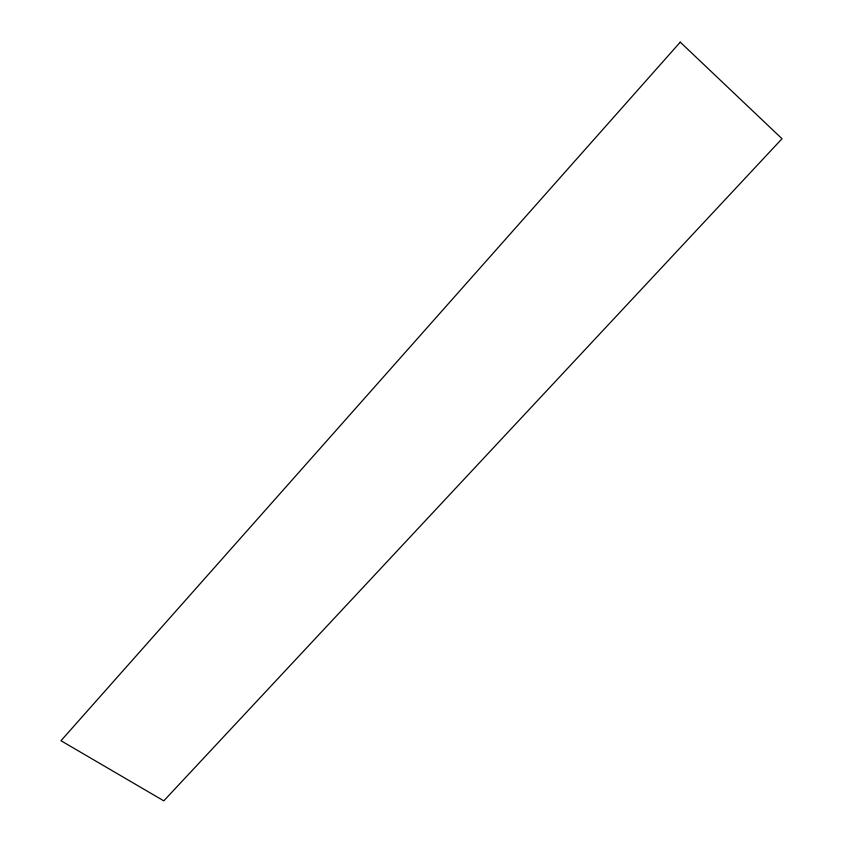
<?xml version="1.0" encoding="UTF-8"?>
<svg xmlns="http://www.w3.org/2000/svg" width="843" height="843" viewBox="0 0 843 843"><rect width="100%" height="100%" fill="white"/><g stroke="black" fill="none" stroke-linecap="round" stroke-linejoin="round"><path stroke-width="1.26" d="M680.259 42.15L60.981 740.723L163.795 800.85L782.019 138.726L680.259 42.15"/></g></svg>
